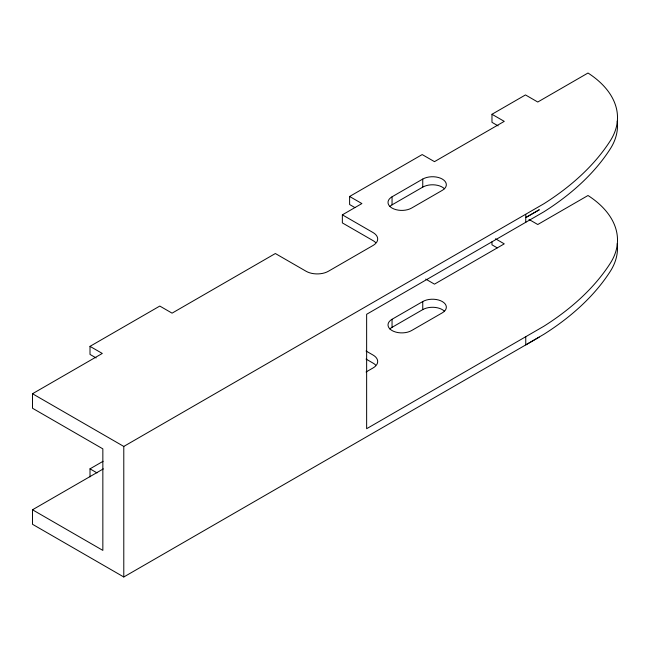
<?xml version="1.0" encoding="UTF-8"?>
<svg xmlns="http://www.w3.org/2000/svg" width="650" height="650" viewBox="0 0 650 650"><rect width="100%" height="100%" fill="white"/><g stroke="black" fill="none" stroke-linecap="round" stroke-linejoin="round"><path stroke-width="0.97" d="M96.143 357.955L90.009 354.412L90.009 346.352L159.794 306.061L172.071 313.154L275.356 253.524L306.069 271.253A15.795 9.116 0 0 0 328.396 271.253L373.059 245.464A15.795 9.116 0 0 0 373.059 232.57L342.355 214.841L342.355 222.901L373.059 240.63A15.795 9.116 0 0 1 375.57 242.515M354.876 207.569L349.611 204.531L349.611 196.471L422.191 154.57L434.476 161.655L504.262 121.363L491.977 114.278L491.977 122.33L498.119 125.881M491.977 114.278L525.476 94.933L537.761 102.026L588.006 73.019A115.676 66.788 0 0 1 610.342 140.709A333.32 192.441 0 0 1 543.831 203.783L123.784 446.436L32.5 393.738L32.5 408.241L102.846 448.858L102.846 550.387L32.5 509.779L32.5 524.282L123.784 576.981L539.183 337.155M32.5 393.738L102.286 353.446L90.009 346.352M342.355 214.841L361.896 203.564L349.611 196.471M392.048 196.796L422.752 179.067A13.821 7.979 0 0 1 442.293 179.067A13.821 7.979 0 0 1 442.293 190.344L411.588 208.073A13.821 7.979 0 0 1 392.048 208.073A13.821 7.979 0 0 1 392.048 196.796L392.048 204.847A13.821 7.979 0 0 0 389.846 206.505M392.048 204.847L422.752 187.119A13.821 7.979 0 0 1 444.486 188.776M90.009 476.897L90.009 468.837L103.09 461.289M32.5 509.779L103.334 468.886M392.048 319.28L422.752 301.551A13.821 7.979 0 0 1 442.293 301.551A13.821 7.979 0 0 1 442.293 312.837L411.588 330.558A13.821 7.979 0 0 1 392.048 330.558A13.821 7.979 0 0 1 392.048 319.28L392.048 327.34A13.821 7.979 0 0 0 389.846 328.989M392.048 327.34L422.752 309.611A13.821 7.979 0 0 1 444.486 311.261M366.056 371.995L373.059 367.949A15.795 9.116 0 0 0 373.059 355.054L366.039 351.008M528.986 219.448L537.761 224.518L588.006 195.504A115.676 66.788 0 0 1 610.342 263.193A333.32 192.441 0 0 1 543.831 326.267L366.641 428.707L366.641 314.283L543.831 211.843A333.32 192.441 0 0 0 610.342 148.769A115.676 66.788 0 0 0 617.24 121.103M495.487 238.786L504.262 243.856L434.476 284.148L425.701 279.077M497.242 247.861L491.977 244.822L491.977 241.8M366.039 359.068L373.059 363.114A15.795 9.116 0 0 1 375.57 365.007M90.009 468.837L97.021 472.891M525.753 214.362L525.753 222.414M525.753 336.846L525.753 344.906L543.831 334.327A333.32 192.441 0 0 0 610.342 271.253A115.676 66.788 0 0 0 617.24 243.588M422.752 179.067L422.752 187.119M422.752 301.551L422.752 309.611M123.784 446.436L123.784 576.981M539.183 209.828L525.753 217.579L539.183 209.828"/></g></svg>
